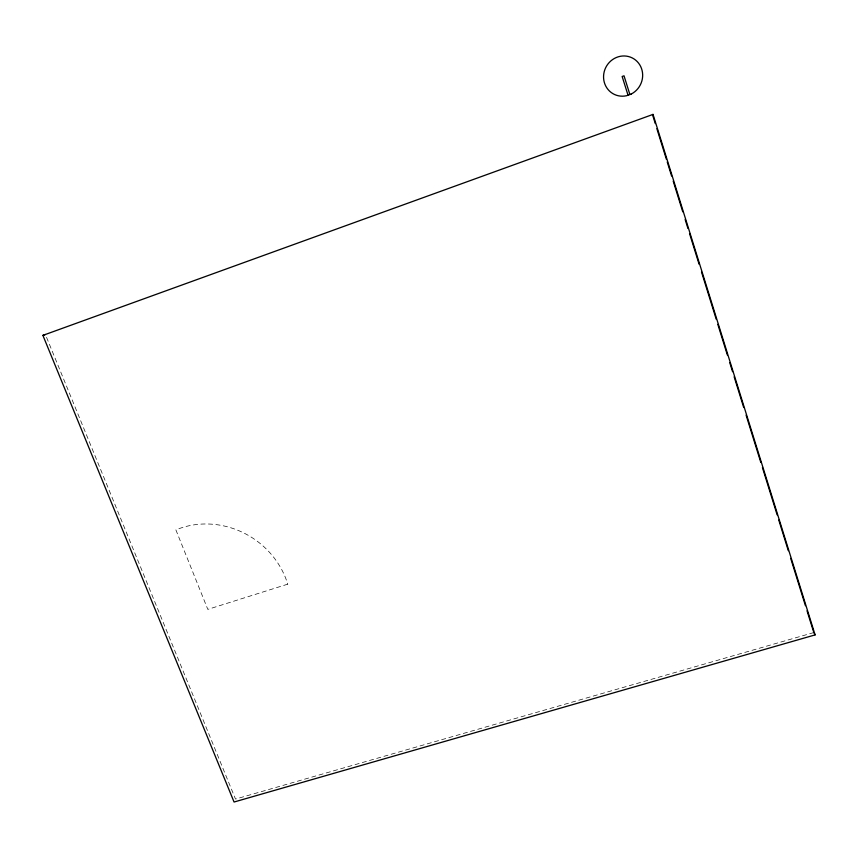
<?xml version="1.0" encoding="UTF-8"?>
<svg xmlns="http://www.w3.org/2000/svg" width="858" height="858" viewBox="0 0 858 858"><rect width="100%" height="100%" fill="white"/><g stroke="black" fill="none" stroke-linecap="round" stroke-linejoin="round"><path stroke-width="0.64" stroke-dasharray="4.29 3.22" d="M813.813 632.55L235.51 799.077L45.388 334.502M287.752 584.159L207.808 609.384L175.879 529.89A81.306 75.236 33.1 0 1 287.752 584.159"/><path stroke-width="1.29" d="M653.024 114.404L42.9 335.381L234.062 802.015L815.1 634.899L653.024 114.404L652.498 114.618L655.287 123.573M42.9 335.381L45.388 334.502M813.813 632.55L815.1 634.899M629.911 94.605L624.013 75.804L622.147 76.491L628.056 95.281M656.874 128.689L666.441 159.384M667.234 161.937L671.61 176.008M673.208 181.124L682.764 211.808M685.156 219.487L687.944 228.442M689.542 233.558L699.098 264.243M701.49 271.922L716.226 319.23M717.814 324.345L727.38 355.04M729.772 362.709L732.56 371.664M734.148 376.78L743.704 407.475M746.095 415.143L760.832 462.462M762.43 467.578L777.166 514.897M778.764 520.012L788.32 550.697M790.711 558.376L805.447 605.694M807.035 610.81L813.416 631.263M631.381 93.951L626.522 95.731A20.324 19.348 -62.5 0 1 604.214 71.675A20.324 19.348 -62.5 0 1 635.681 60.157A20.324 19.348 -62.5 0 1 631.381 93.951"/></g></svg>
